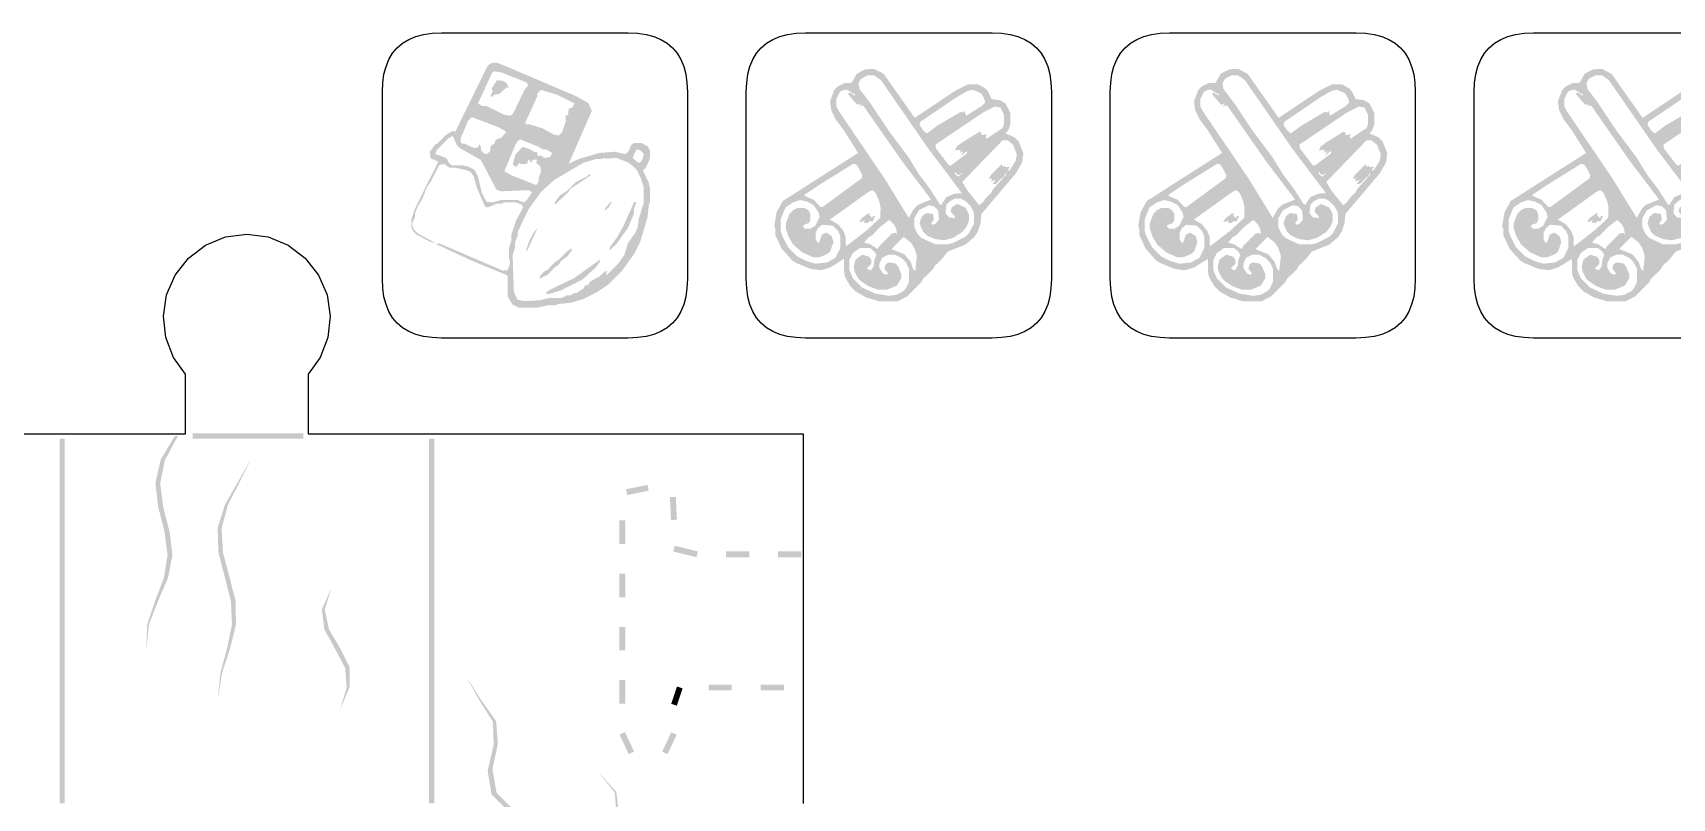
# Model space of a CAD drawing. Header units: millimetres. Extents: x 5 to 723, y 130 to 425.
# Drawn here: x 471.8 to 575.4, y 376.8 to 425.1 of the extents above; entities that cross this region are included whole.
import ezdxf

# ---------------------------------------------------------------- set-up
doc = ezdxf.new("R2010")
doc.units = ezdxf.units.MM
doc.layers.add('CUT', color=1, linetype='Continuous')
doc.layers.add('RASTER', color=7, linetype='Continuous')

msp = doc.modelspace()

# ---------------------------------------------------------------- hatches: boundary and pattern name
at = {"layer": 'RASTER'}
h = msp.add_hatch(color=7, dxfattribs=at)
h.paths.add_polyline_path([(500.791, 423.235), (501.081, 423.258), (501.863, 422.945), (506.085, 421.147), (506.89, 420.701), (507.101, 420.209), (505.639, 416.87), (506.241, 417.159), (507.57, 417.55), (508.587, 417.628), (509.212, 417.472), (509.392, 417.605), (509.58, 418.043), (509.76, 418.176), (510.229, 418.176), (510.643, 417.965), (510.776, 417.707), (510.776, 417.237), (510.698, 417.003), (510.487, 416.588), (510.331, 416.432), (510.698, 415.674), (510.776, 415.283), (510.776, 414.423), (510.698, 414.266), (510.62, 413.484), (510.151, 411.92), (509.783, 411.193), (509.001, 410.099), (508.141, 409.239), (507.437, 408.769), (506.554, 408.324), (505.772, 408.089), (504.99, 408.011), (504.834, 407.933), (504.365, 407.933), (503.583, 407.776), (502.488, 407.776), (502.074, 407.988), (501.784, 408.48), (501.784, 409.731), (501.73, 409.833), (499.517, 410.748), (497.273, 411.788), (497.406, 411.842), (497.64, 411.764), (501.472, 410.122), (501.761, 410.146), (501.863, 410.357), (501.941, 410.591), (501.863, 410.904), (501.863, 411.53), (502.019, 412.077), (502.019, 412.39), (502.332, 413.328), (502.723, 414.032), (502.723, 414.188), (502.668, 414.29), (502.332, 414.423), (501.55, 414.423), (501.393, 414.344), (501.081, 414.344), (500.533, 414.11), (500.353, 414.165), (499.83, 415.361), (499.65, 416.041), (499.462, 416.323), (499.204, 416.455), (498.5, 416.612), (498.109, 416.612), (497.797, 416.846), (497.46, 416.792), (496.96, 415.806), (496.679, 415.384), (496.389, 414.657), (496.076, 414.11), (495.92, 413.719), (495.92, 413.484), (495.764, 413.171), (495.764, 412.937), (495.897, 412.679), (496.131, 412.444), (497.226, 411.866), (496.937, 411.92), (496.053, 412.366), (495.818, 412.601), (495.686, 412.859), (495.686, 413.328), (495.92, 414.032), (497.406, 417.003), (496.913, 417.214), (496.858, 417.628), (497.195, 418.074), (497.351, 418.152), (497.851, 418.668), (498.289, 418.934), (498.477, 418.903), (500.432, 422.891), (500.588, 423.125)])
h.paths.add_polyline_path([(500.924, 422.711), (500.791, 422.609), (499.908, 420.678), (500.142, 420.521), (500.455, 420.521), (501.55, 419.974), (501.941, 419.896), (502.121, 420.029), (502.856, 421.561), (503.09, 421.827), (502.957, 422.007), (501.393, 422.632)], flags=0)
h.paths.add_polyline_path([(501.104, 422.14), (501.495, 422.109), (501.73, 421.952), (501.808, 421.718), (501.917, 421.639), (501.706, 421.694), (501.26, 421.28), (500.924, 421.225), (500.768, 421.069), (500.69, 421.147), (500.846, 421.46), (500.768, 421.616)], flags=0)
h.paths.add_polyline_path([(503.895, 421.538), (503.661, 421.303), (503.661, 421.147), (502.879, 419.427), (502.957, 419.349), (503.192, 419.349), (503.974, 419.114), (504.677, 418.723), (504.99, 418.645), (505.225, 418.879), (505.459, 419.583), (505.436, 419.919), (505.592, 419.919), (505.639, 420.342), (505.874, 420.42), (506.007, 420.678), (504.912, 421.225)], flags=0)
h.paths.add_polyline_path([(499.517, 419.818), (499.282, 419.583), (498.813, 418.488), (498.813, 418.254), (498.915, 418.121), (499.024, 418.152), (499.673, 417.863), (499.884, 417.886), (499.986, 418.097), (500.064, 418.019), (500.119, 417.683), (500.275, 417.527), (500.455, 417.472), (500.666, 417.652), (500.713, 417.996), (500.948, 418.152), (501.026, 418.387), (501.37, 418.512), (501.683, 418.856), (501.573, 418.981), (501.159, 419.192)], flags=0)
h.paths.add_polyline_path([(498.321, 418.621), (498.086, 418.512), (497.304, 417.73), (497.195, 417.495), (497.93, 417.214), (498.086, 416.901), (498.266, 416.768), (498.891, 416.768), (499.282, 416.69), (499.697, 416.479), (499.908, 416.065), (500.142, 415.048), (500.432, 414.477), (500.768, 414.423), (501.393, 414.579), (502.41, 414.579), (502.801, 414.423), (502.981, 414.555), (503.325, 415.072), (503.114, 415.204), (501.315, 415.126), (501.057, 415.259), (500.088, 417.104), (498.79, 417.839), (498.555, 418.074)], flags=0)
h.paths.add_polyline_path([(502.566, 418.41), (502.386, 418.277), (502.253, 418.019), (501.573, 416.401), (502.019, 416.143), (503.583, 415.517), (503.739, 415.752), (503.739, 415.986), (503.895, 416.377), (503.841, 416.714), (503.583, 416.925), (503.637, 417.136), (503.372, 417.136), (503.27, 416.925), (503.114, 417.159), (503.012, 416.87), (502.644, 416.846), (502.488, 416.925), (502.386, 416.714), (502.253, 416.69), (502.097, 416.846), (502.277, 417.448), (502.723, 417.941), (503.192, 417.785), (503.426, 417.628), (503.637, 417.605), (503.684, 417.339), (503.895, 417.394), (504.052, 417.237), (504.466, 417.292), (504.599, 417.55), (504.208, 417.785), (503.974, 417.785), (503.739, 417.941)], flags=0)
h.paths.add_polyline_path([(509.994, 417.785), (509.893, 417.73), (509.682, 417.237), (509.971, 416.979), (510.151, 416.925), (510.307, 417.159), (510.385, 417.472), (510.252, 417.652)], flags=0)
h.paths.add_polyline_path([(507.883, 417.237), (507.727, 417.159), (507.336, 417.159), (506.554, 416.925), (504.732, 415.853), (503.872, 415.072), (503.09, 413.977), (502.41, 412.546), (502.41, 412.311), (502.253, 411.92), (502.253, 411.608), (502.097, 411.06), (502.175, 408.793), (502.386, 408.3), (502.824, 408.191), (503.817, 408.246), (504.443, 408.402), (505.225, 408.402), (505.537, 408.558), (505.772, 408.558), (506.007, 408.715), (506.163, 408.715), (506.577, 409.004), (506.656, 409.16), (506.89, 409.239), (507, 409.442), (507.516, 409.708), (507.938, 410.067), (508.094, 410.099), (507.961, 409.888), (508.063, 409.864), (508.767, 410.568), (509.158, 411.115), (509.369, 411.842), (509.861, 412.523), (509.994, 412.859), (510.072, 413.406), (510.385, 414.423), (510.385, 415.361), (510.174, 416.01), (509.94, 416.479), (509.705, 416.714), (509.392, 416.948), (508.665, 417.237), (508.016, 417.183)], flags=0)
h.paths.add_polyline_path([(506.89, 416.197), (507.078, 416.166), (505.717, 415.259), (505.639, 415.103), (504.779, 414.29), (504.756, 414.423), (505.045, 414.837), (505.514, 415.15), (506.061, 415.697), (506.843, 416.088)], flags=0)
h.paths.add_polyline_path([(508.298, 414.477), (508.352, 414.423), (508.141, 414.086), (507.907, 413.899), (507.938, 414.055)], flags=0)
h.paths.add_polyline_path([(509.783, 414.477), (509.916, 414.423), (509.76, 414.032), (509.76, 413.719), (509.392, 412.835), (508.642, 411.788), (508.219, 411.397), (508.251, 411.631), (508.689, 412.21), (509.079, 412.913)], flags=0)
h.paths.add_polyline_path([(503.684, 412.835), (502.981, 411.318), (502.957, 411.451), (503.114, 411.92), (503.403, 412.491)], flags=0)
h.paths.add_polyline_path([(505.795, 411.506), (505.85, 411.451), (505.795, 411.35), (505.561, 411.037), (505.123, 410.693), (505.014, 410.49), (504.81, 410.38), (504.31, 409.864), (503.763, 409.598), (503.872, 409.833), (504.107, 410.067), (504.31, 410.177), (504.81, 410.693), (505.014, 410.802), (505.514, 411.318)], flags=0)
h.paths.add_polyline_path([(507.594, 410.802), (507.649, 410.748), (507.594, 410.646), (507.359, 410.333), (506.499, 409.551), (505.147, 408.871), (504.365, 408.636), (504.232, 408.66), (504.232, 408.769), (504.576, 408.973), (505.952, 409.629)], flags=0)
h = msp.add_hatch(color=7, dxfattribs=at)
h.paths.add_polyline_path([(524.388, 422.834), (524.937, 422.859), (525.536, 422.555), (527.504, 419.767), (530.08, 421.489), (530.843, 421.874), (531.499, 421.874), (531.933, 421.653), (532.097, 421.489), (532.376, 420.948), (532.893, 420.89), (533.246, 420.669), (533.549, 420.07), (533.549, 419.332), (533.41, 418.979), (533.246, 418.782), (533.82, 418.536), (534.066, 418.29), (534.369, 417.527), (534.287, 416.953), (533.902, 416.273), (531.72, 413.697), (531.663, 413.099), (531.499, 412.606), (531.277, 412.254), (530.703, 411.762), (529.588, 411.319), (529.227, 410.859), (528.767, 410.417), (528.653, 410.203), (528.029, 409.596), (527.915, 409.383), (527.012, 408.481), (526.414, 408.178), (525.265, 408.178), (524.445, 408.424), (523.764, 408.809), (523.436, 409.137), (523.133, 409.654), (523.051, 409.9), (523.026, 410.859), (522.149, 410.31), (521.575, 410.146), (520.918, 410.228), (519.992, 410.613), (519.746, 410.777), (519.089, 411.516), (518.704, 412.36), (518.704, 412.77), (518.622, 412.935), (518.786, 413.837), (519.171, 414.517), (523.928, 417.552), (522.993, 419.028), (522.534, 419.635), (522.231, 420.234), (522.149, 420.808), (522.419, 421.522), (522.616, 421.735), (523.051, 421.956), (523.518, 421.981), (523.846, 422.555)])
h.paths.add_polyline_path([(524.527, 422.448), (524.093, 422.227), (523.953, 421.956), (524.011, 421.604), (524.716, 420.669), (525.897, 418.897), (527.094, 417.306), (527.783, 416.191), (528.489, 415.256), (529.096, 414.304), (529.178, 414.271), (529.506, 414.763), (530.022, 414.985), (530.49, 415.01), (528.357, 417.831), (525.372, 422.145), (524.937, 422.448)], flags=0)
h.paths.add_polyline_path([(523.051, 421.546), (522.78, 421.407), (522.559, 420.972), (522.559, 420.48), (522.698, 420.209), (525.618, 415.912), (527.127, 413.451), (527.455, 414.025), (527.701, 414.271), (528.521, 414.599), (528.489, 414.681), (526.717, 417.011), (524.257, 420.537), (524.142, 420.505), (524.142, 420.62), (523.978, 420.423), (524.093, 420.702), (523.928, 420.587), (523.846, 420.62), (523.354, 421.194), (523.297, 421.3), (523.379, 421.382), (523.732, 421.161), (523.732, 421.243), (523.215, 421.546)], flags=0)
h.paths.add_polyline_path([(531.171, 421.546), (530.843, 421.464), (530.162, 421.079), (527.865, 419.52), (527.808, 419.332), (528.029, 418.979), (528.275, 418.782), (528.932, 419.274), (530.326, 420.095), (530.432, 420.152), (530.572, 420.095), (530.654, 420.209), (530.761, 419.906), (531.769, 420.537), (531.966, 420.751), (531.851, 421.079), (531.687, 421.325)], flags=0)
h.paths.add_polyline_path([(532.565, 420.48), (531.802, 420.095), (528.817, 418.077), (528.85, 417.831), (529.67, 416.765), (529.801, 416.765), (530.785, 417.503), (530.843, 417.609), (530.785, 417.667), (530.457, 417.388), (530.572, 417.667), (530.375, 417.552), (530.408, 417.749), (530.047, 417.716), (530.162, 417.962), (530.49, 418.208), (531.605, 418.897), (531.687, 418.864), (531.745, 418.676), (532.048, 418.733), (531.991, 418.512), (532.048, 418.454), (533.032, 419.11), (533.139, 419.332), (533.139, 419.988), (532.918, 420.423)], flags=0)
h.paths.add_polyline_path([(533.057, 418.348), (530.514, 415.723), (530.818, 415.206), (531.581, 414.247), (531.851, 414.468), (531.966, 414.681), (532.343, 415.042), (532.458, 415.256), (533.303, 416.215), (533.246, 416.273), (533.164, 416.109), (532.622, 415.584), (532.425, 415.584), (532.622, 415.863), (532.343, 415.748), (532.376, 415.945), (532.179, 415.912), (532.343, 416.191), (533, 416.847), (533.082, 416.65), (533.164, 416.765), (533.246, 416.65), (533.524, 416.683), (533.385, 416.461), (533.492, 416.437), (533.877, 417.035), (533.959, 417.445), (533.738, 418.044), (533.385, 418.348)], flags=0)
h.paths.add_polyline_path([(523.625, 416.871), (521.55, 415.584), (520.566, 414.928), (520.533, 414.846), (521.107, 414.599), (521.55, 414.14), (521.681, 414.14), (524.142, 415.945), (524.199, 416.133), (523.978, 416.568), (523.814, 416.814)], flags=0)
h.paths.add_polyline_path([(530.104, 416.379), (530.022, 416.297), (530.08, 416.191), (530.268, 416.051), (530.572, 416.322), (530.293, 416.158), (530.129, 416.24)], flags=0)
h.paths.add_polyline_path([(524.831, 415.206), (524.585, 415.092), (522.149, 413.345), (522.665, 413.041), (522.993, 412.631), (523.133, 412.278), (523.158, 411.647), (524.47, 412.664), (525.323, 413.451), (525.347, 414.083), (525.265, 414.493), (525.044, 415.01)], flags=0)
h.paths.add_polyline_path([(530.022, 414.657), (529.752, 414.517), (529.506, 414.271), (529.448, 413.755), (529.67, 413.484), (530.022, 413.427), (530.047, 413.533), (529.776, 413.837), (529.834, 414.107), (530.186, 414.329), (530.703, 414.107), (530.925, 413.673), (530.925, 413.263), (530.785, 412.91), (530.539, 412.582), (529.94, 412.196), (529.366, 412.032), (528.792, 412.114), (528.275, 412.336), (528.029, 412.582), (527.808, 413.099), (527.947, 413.533), (528.218, 413.755), (528.653, 413.697), (528.71, 413.345), (528.546, 413.099), (528.628, 413.017), (528.817, 413.074), (529.038, 413.345), (528.981, 413.943), (528.735, 414.189), (528.382, 414.247), (527.783, 413.943), (527.48, 413.427), (527.48, 412.852), (527.701, 412.418), (527.947, 412.172), (528.792, 411.786), (529.612, 411.786), (529.94, 411.868), (530.703, 412.254), (530.949, 412.5), (531.253, 413.099), (531.253, 413.755), (531.031, 414.189), (530.703, 414.517), (530.432, 414.657)], flags=0)
h.paths.add_polyline_path([(520.262, 414.575), (519.828, 414.435), (519.336, 414.107), (519.032, 413.345), (519.032, 412.688), (519.114, 412.36), (519.5, 411.598), (520.074, 411.024), (520.672, 410.72), (521.247, 410.556), (521.985, 410.638), (522.501, 410.941), (522.805, 411.54), (522.805, 412.278), (522.665, 412.631), (522.337, 412.959), (521.657, 413.017), (521.386, 412.795), (521.247, 412.524), (521.247, 412.114), (521.353, 411.893), (521.468, 411.893), (521.632, 412.385), (521.903, 412.524), (522.255, 412.303), (522.37, 411.926), (522.173, 411.352), (522.009, 411.188), (521.493, 410.966), (521.082, 410.966), (520.402, 411.27), (519.828, 411.762), (519.524, 412.278), (519.36, 412.77), (519.36, 413.099), (519.582, 413.697), (519.828, 413.943), (520.098, 414.083), (520.508, 414.083), (520.779, 413.943), (520.918, 413.673), (520.918, 413.345), (520.812, 413.123), (520.451, 412.992), (520.484, 412.828), (520.59, 412.77), (520.918, 412.77), (521.222, 412.959), (521.493, 413.509), (521.435, 413.779), (521.107, 414.271), (520.672, 414.493)], flags=0)
h.paths.add_polyline_path([(524.552, 413.73), (524.667, 413.73), (524.634, 413.615), (524.798, 413.451), (524.88, 413.566), (524.995, 413.566), (524.831, 413.205), (524.691, 413.263), (524.503, 413.123), (524.306, 413.123), (524.339, 413.32), (524.175, 413.205), (523.978, 413.205), (524.175, 413.451)], flags=0)
h.paths.add_polyline_path([(525.897, 413.32), (525.323, 412.877), (524.798, 412.336), (524.585, 412.221), (524.306, 411.893), (524.691, 411.786), (525.159, 411.483), (525.241, 411.647), (526.061, 412.467), (526.307, 412.5), (526.389, 412.385), (526.332, 412.77), (526.192, 413.041)], flags=0)
h.paths.add_polyline_path([(526.799, 412.254), (526.028, 411.483), (526.848, 411.155), (527.258, 410.663), (527.398, 410.228), (527.537, 410.089), (527.644, 411.048), (527.48, 411.54), (527.258, 411.893)], flags=0)
h.paths.add_polyline_path([(524.035, 411.54), (523.6, 411.237), (523.379, 410.802), (523.379, 410.146), (523.6, 409.629), (524.175, 409.055), (525.019, 408.67), (525.864, 408.53), (526.332, 408.588), (526.766, 408.809), (526.93, 408.973), (527.152, 409.408), (527.152, 410.228), (526.93, 410.663), (526.684, 410.909), (526.25, 411.13), (525.839, 411.13), (525.454, 410.941), (525.265, 410.556), (525.265, 410.31), (525.487, 409.957), (525.733, 409.842), (525.815, 409.957), (525.593, 410.228), (525.651, 410.499), (525.839, 410.638), (526.274, 410.581), (526.438, 410.417), (526.66, 409.9), (526.66, 409.654), (526.389, 409.186), (525.757, 408.916), (525.183, 408.916), (524.585, 409.137), (524.093, 409.465), (523.928, 409.629), (523.707, 410.064), (523.65, 410.367), (523.764, 410.827), (524.199, 411.13), (524.634, 410.991), (524.773, 410.802), (524.773, 410.556), (524.47, 410.253), (524.691, 410.146), (524.798, 410.203), (524.937, 410.474), (524.937, 410.72), (525.077, 411.106), (524.962, 411.319), (524.691, 411.54)], flags=0)
h = msp.add_hatch(color=7, dxfattribs=at)
h.paths.add_polyline_path([(547.388, 422.834), (547.937, 422.859), (548.536, 422.555), (550.504, 419.767), (553.08, 421.489), (553.843, 421.874), (554.499, 421.874), (554.933, 421.653), (555.097, 421.489), (555.376, 420.948), (555.893, 420.89), (556.246, 420.669), (556.549, 420.07), (556.549, 419.332), (556.41, 418.979), (556.246, 418.782), (556.82, 418.536), (557.066, 418.29), (557.369, 417.527), (557.287, 416.953), (556.902, 416.273), (554.72, 413.697), (554.663, 413.099), (554.499, 412.606), (554.277, 412.254), (553.703, 411.762), (552.588, 411.319), (552.227, 410.859), (551.767, 410.417), (551.653, 410.203), (551.029, 409.596), (550.915, 409.383), (550.012, 408.481), (549.414, 408.178), (548.265, 408.178), (547.445, 408.424), (546.764, 408.809), (546.436, 409.137), (546.133, 409.654), (546.051, 409.9), (546.026, 410.859), (545.149, 410.31), (544.575, 410.146), (543.918, 410.228), (542.992, 410.613), (542.746, 410.777), (542.089, 411.516), (541.704, 412.36), (541.704, 412.77), (541.622, 412.935), (541.786, 413.837), (542.171, 414.517), (546.928, 417.552), (545.993, 419.028), (545.534, 419.635), (545.231, 420.234), (545.149, 420.808), (545.419, 421.522), (545.616, 421.735), (546.051, 421.956), (546.518, 421.981), (546.846, 422.555)])
h.paths.add_polyline_path([(547.527, 422.448), (547.093, 422.227), (546.953, 421.956), (547.011, 421.604), (547.716, 420.669), (548.897, 418.897), (550.094, 417.306), (550.783, 416.191), (551.489, 415.256), (552.096, 414.304), (552.178, 414.271), (552.506, 414.763), (553.022, 414.985), (553.49, 415.01), (551.357, 417.831), (548.372, 422.145), (547.937, 422.448)], flags=0)
h.paths.add_polyline_path([(546.051, 421.546), (545.78, 421.407), (545.559, 420.972), (545.559, 420.48), (545.698, 420.209), (548.618, 415.912), (550.127, 413.451), (550.455, 414.025), (550.701, 414.271), (551.521, 414.599), (551.489, 414.681), (549.717, 417.011), (547.257, 420.537), (547.142, 420.505), (547.142, 420.62), (546.978, 420.423), (547.093, 420.702), (546.928, 420.587), (546.846, 420.62), (546.354, 421.194), (546.297, 421.3), (546.379, 421.382), (546.732, 421.161), (546.732, 421.243), (546.215, 421.546)], flags=0)
h.paths.add_polyline_path([(554.171, 421.546), (553.843, 421.464), (553.162, 421.079), (550.865, 419.52), (550.808, 419.332), (551.029, 418.979), (551.275, 418.782), (551.932, 419.274), (553.326, 420.095), (553.432, 420.152), (553.572, 420.095), (553.654, 420.209), (553.761, 419.906), (554.769, 420.537), (554.966, 420.751), (554.851, 421.079), (554.687, 421.325)], flags=0)
h.paths.add_polyline_path([(555.565, 420.48), (554.802, 420.095), (551.817, 418.077), (551.85, 417.831), (552.67, 416.765), (552.801, 416.765), (553.785, 417.503), (553.843, 417.609), (553.785, 417.667), (553.457, 417.388), (553.572, 417.667), (553.375, 417.552), (553.408, 417.749), (553.047, 417.716), (553.162, 417.962), (553.49, 418.208), (554.605, 418.897), (554.687, 418.864), (554.745, 418.676), (555.048, 418.733), (554.991, 418.512), (555.048, 418.454), (556.032, 419.11), (556.139, 419.332), (556.139, 419.988), (555.918, 420.423)], flags=0)
h.paths.add_polyline_path([(556.057, 418.348), (553.514, 415.723), (553.818, 415.206), (554.581, 414.247), (554.851, 414.468), (554.966, 414.681), (555.343, 415.042), (555.458, 415.256), (556.303, 416.215), (556.246, 416.273), (556.164, 416.109), (555.622, 415.584), (555.425, 415.584), (555.622, 415.863), (555.343, 415.748), (555.376, 415.945), (555.179, 415.912), (555.343, 416.191), (556, 416.847), (556.082, 416.65), (556.164, 416.765), (556.246, 416.65), (556.524, 416.683), (556.385, 416.461), (556.492, 416.437), (556.877, 417.035), (556.959, 417.445), (556.738, 418.044), (556.385, 418.348)], flags=0)
h.paths.add_polyline_path([(546.625, 416.871), (544.55, 415.584), (543.566, 414.928), (543.533, 414.846), (544.107, 414.599), (544.55, 414.14), (544.681, 414.14), (547.142, 415.945), (547.199, 416.133), (546.978, 416.568), (546.814, 416.814)], flags=0)
h.paths.add_polyline_path([(553.104, 416.379), (553.022, 416.297), (553.08, 416.191), (553.268, 416.051), (553.572, 416.322), (553.293, 416.158), (553.129, 416.24)], flags=0)
h.paths.add_polyline_path([(547.831, 415.206), (547.585, 415.092), (545.149, 413.345), (545.665, 413.041), (545.993, 412.631), (546.133, 412.278), (546.158, 411.647), (547.47, 412.664), (548.323, 413.451), (548.347, 414.083), (548.265, 414.493), (548.044, 415.01)], flags=0)
h.paths.add_polyline_path([(553.022, 414.657), (552.752, 414.517), (552.506, 414.271), (552.448, 413.755), (552.67, 413.484), (553.022, 413.427), (553.047, 413.533), (552.776, 413.837), (552.834, 414.107), (553.186, 414.329), (553.703, 414.107), (553.925, 413.673), (553.925, 413.263), (553.785, 412.91), (553.539, 412.582), (552.94, 412.196), (552.366, 412.032), (551.792, 412.114), (551.275, 412.336), (551.029, 412.582), (550.808, 413.099), (550.947, 413.533), (551.218, 413.755), (551.653, 413.697), (551.71, 413.345), (551.546, 413.099), (551.628, 413.017), (551.817, 413.074), (552.038, 413.345), (551.981, 413.943), (551.735, 414.189), (551.382, 414.247), (550.783, 413.943), (550.48, 413.427), (550.48, 412.852), (550.701, 412.418), (550.947, 412.172), (551.792, 411.786), (552.612, 411.786), (552.94, 411.868), (553.703, 412.254), (553.949, 412.5), (554.253, 413.099), (554.253, 413.755), (554.031, 414.189), (553.703, 414.517), (553.432, 414.657)], flags=0)
h.paths.add_polyline_path([(543.262, 414.575), (542.828, 414.435), (542.336, 414.107), (542.032, 413.345), (542.032, 412.688), (542.114, 412.36), (542.5, 411.598), (543.074, 411.024), (543.672, 410.72), (544.247, 410.556), (544.985, 410.638), (545.501, 410.941), (545.805, 411.54), (545.805, 412.278), (545.665, 412.631), (545.337, 412.959), (544.657, 413.017), (544.386, 412.795), (544.247, 412.524), (544.247, 412.114), (544.353, 411.893), (544.468, 411.893), (544.632, 412.385), (544.903, 412.524), (545.255, 412.303), (545.37, 411.926), (545.173, 411.352), (545.009, 411.188), (544.493, 410.966), (544.082, 410.966), (543.402, 411.27), (542.828, 411.762), (542.524, 412.278), (542.36, 412.77), (542.36, 413.099), (542.582, 413.697), (542.828, 413.943), (543.098, 414.083), (543.508, 414.083), (543.779, 413.943), (543.918, 413.673), (543.918, 413.345), (543.812, 413.123), (543.451, 412.992), (543.484, 412.828), (543.59, 412.77), (543.918, 412.77), (544.222, 412.959), (544.493, 413.509), (544.435, 413.779), (544.107, 414.271), (543.672, 414.493)], flags=0)
h.paths.add_polyline_path([(547.552, 413.73), (547.667, 413.73), (547.634, 413.615), (547.798, 413.451), (547.88, 413.566), (547.995, 413.566), (547.831, 413.205), (547.691, 413.263), (547.503, 413.123), (547.306, 413.123), (547.339, 413.32), (547.175, 413.205), (546.978, 413.205), (547.175, 413.451)], flags=0)
h.paths.add_polyline_path([(548.897, 413.32), (548.323, 412.877), (547.798, 412.336), (547.585, 412.221), (547.306, 411.893), (547.691, 411.786), (548.159, 411.483), (548.241, 411.647), (549.061, 412.467), (549.307, 412.5), (549.389, 412.385), (549.332, 412.77), (549.192, 413.041)], flags=0)
h.paths.add_polyline_path([(549.799, 412.254), (549.028, 411.483), (549.848, 411.155), (550.258, 410.663), (550.398, 410.228), (550.537, 410.089), (550.644, 411.048), (550.48, 411.54), (550.258, 411.893)], flags=0)
h.paths.add_polyline_path([(547.035, 411.54), (546.6, 411.237), (546.379, 410.802), (546.379, 410.146), (546.6, 409.629), (547.175, 409.055), (548.019, 408.67), (548.864, 408.53), (549.332, 408.588), (549.766, 408.809), (549.93, 408.973), (550.152, 409.408), (550.152, 410.228), (549.93, 410.663), (549.684, 410.909), (549.25, 411.13), (548.839, 411.13), (548.454, 410.941), (548.265, 410.556), (548.265, 410.31), (548.487, 409.957), (548.733, 409.842), (548.815, 409.957), (548.593, 410.228), (548.651, 410.499), (548.839, 410.638), (549.274, 410.581), (549.438, 410.417), (549.66, 409.9), (549.66, 409.654), (549.389, 409.186), (548.757, 408.916), (548.183, 408.916), (547.585, 409.137), (547.093, 409.465), (546.928, 409.629), (546.707, 410.064), (546.65, 410.367), (546.764, 410.827), (547.199, 411.13), (547.634, 410.991), (547.773, 410.802), (547.773, 410.556), (547.47, 410.253), (547.691, 410.146), (547.798, 410.203), (547.937, 410.474), (547.937, 410.72), (548.077, 411.106), (547.962, 411.319), (547.691, 411.54)], flags=0)
h = msp.add_hatch(color=7, dxfattribs=at)
h.paths.add_polyline_path([(570.388, 422.834), (570.937, 422.859), (571.536, 422.555), (573.504, 419.767), (576.08, 421.489), (576.843, 421.874), (577.499, 421.874), (577.933, 421.653), (578.097, 421.489), (578.376, 420.948), (578.893, 420.89), (579.246, 420.669), (579.549, 420.07), (579.549, 419.332), (579.41, 418.979), (579.246, 418.782), (579.82, 418.536), (580.066, 418.29), (580.369, 417.527), (580.287, 416.953), (579.902, 416.273), (577.72, 413.697), (577.663, 413.099), (577.499, 412.606), (577.277, 412.254), (576.703, 411.762), (575.588, 411.319), (575.227, 410.859), (574.767, 410.417), (574.653, 410.203), (574.029, 409.596), (573.915, 409.383), (573.012, 408.481), (572.414, 408.178), (571.265, 408.178), (570.445, 408.424), (569.764, 408.809), (569.436, 409.137), (569.133, 409.654), (569.051, 409.9), (569.026, 410.859), (568.149, 410.31), (567.575, 410.146), (566.918, 410.228), (565.992, 410.613), (565.746, 410.777), (565.089, 411.516), (564.704, 412.36), (564.704, 412.77), (564.622, 412.935), (564.786, 413.837), (565.171, 414.517), (569.928, 417.552), (568.993, 419.028), (568.534, 419.635), (568.231, 420.234), (568.149, 420.808), (568.419, 421.522), (568.616, 421.735), (569.051, 421.956), (569.518, 421.981), (569.846, 422.555)])
h.paths.add_polyline_path([(570.527, 422.448), (570.093, 422.227), (569.953, 421.956), (570.011, 421.604), (570.716, 420.669), (571.897, 418.897), (573.094, 417.306), (573.783, 416.191), (574.489, 415.256), (575.096, 414.304), (575.178, 414.271), (575.506, 414.763), (576.022, 414.985), (576.49, 415.01), (574.357, 417.831), (571.372, 422.145), (570.937, 422.448)], flags=0)
h.paths.add_polyline_path([(569.051, 421.546), (568.78, 421.407), (568.559, 420.972), (568.559, 420.48), (568.698, 420.209), (571.618, 415.912), (573.127, 413.451), (573.455, 414.025), (573.701, 414.271), (574.521, 414.599), (574.489, 414.681), (572.717, 417.011), (570.257, 420.537), (570.142, 420.505), (570.142, 420.62), (569.978, 420.423), (570.093, 420.702), (569.928, 420.587), (569.846, 420.62), (569.354, 421.194), (569.297, 421.3), (569.379, 421.382), (569.732, 421.161), (569.732, 421.243), (569.215, 421.546)], flags=0)
h.paths.add_polyline_path([(577.171, 421.546), (576.843, 421.464), (576.162, 421.079), (573.865, 419.52), (573.808, 419.332), (574.029, 418.979), (574.275, 418.782), (574.932, 419.274), (576.326, 420.095), (576.432, 420.152), (576.572, 420.095), (576.654, 420.209), (576.761, 419.906), (577.769, 420.537), (577.966, 420.751), (577.851, 421.079), (577.687, 421.325)], flags=0)
h.paths.add_polyline_path([(578.565, 420.48), (577.802, 420.095), (574.817, 418.077), (574.85, 417.831), (575.67, 416.765), (575.801, 416.765), (576.785, 417.503), (576.843, 417.609), (576.785, 417.667), (576.457, 417.388), (576.572, 417.667), (576.375, 417.552), (576.408, 417.749), (576.047, 417.716), (576.162, 417.962), (576.49, 418.208), (577.605, 418.897), (577.687, 418.864), (577.745, 418.676), (578.048, 418.733), (577.991, 418.512), (578.048, 418.454), (579.032, 419.11), (579.139, 419.332), (579.139, 419.988), (578.918, 420.423)], flags=0)
h.paths.add_polyline_path([(579.057, 418.348), (576.514, 415.723), (576.818, 415.206), (577.581, 414.247), (577.851, 414.468), (577.966, 414.681), (578.343, 415.042), (578.458, 415.256), (579.303, 416.215), (579.246, 416.273), (579.164, 416.109), (578.622, 415.584), (578.425, 415.584), (578.622, 415.863), (578.343, 415.748), (578.376, 415.945), (578.179, 415.912), (578.343, 416.191), (579, 416.847), (579.082, 416.65), (579.164, 416.765), (579.246, 416.65), (579.524, 416.683), (579.385, 416.461), (579.492, 416.437), (579.877, 417.035), (579.959, 417.445), (579.738, 418.044), (579.385, 418.348)], flags=0)
h.paths.add_polyline_path([(569.625, 416.871), (567.55, 415.584), (566.566, 414.928), (566.533, 414.846), (567.107, 414.599), (567.55, 414.14), (567.681, 414.14), (570.142, 415.945), (570.199, 416.133), (569.978, 416.568), (569.814, 416.814)], flags=0)
h.paths.add_polyline_path([(576.104, 416.379), (576.022, 416.297), (576.08, 416.191), (576.268, 416.051), (576.572, 416.322), (576.293, 416.158), (576.129, 416.24)], flags=0)
h.paths.add_polyline_path([(570.831, 415.206), (570.585, 415.092), (568.149, 413.345), (568.665, 413.041), (568.993, 412.631), (569.133, 412.278), (569.158, 411.647), (570.47, 412.664), (571.323, 413.451), (571.347, 414.083), (571.265, 414.493), (571.044, 415.01)], flags=0)
h.paths.add_polyline_path([(576.022, 414.657), (575.752, 414.517), (575.506, 414.271), (575.448, 413.755), (575.67, 413.484), (576.022, 413.427), (576.047, 413.533), (575.776, 413.837), (575.834, 414.107), (576.186, 414.329), (576.703, 414.107), (576.925, 413.673), (576.925, 413.263), (576.785, 412.91), (576.539, 412.582), (575.94, 412.196), (575.366, 412.032), (574.792, 412.114), (574.275, 412.336), (574.029, 412.582), (573.808, 413.099), (573.947, 413.533), (574.218, 413.755), (574.653, 413.697), (574.71, 413.345), (574.546, 413.099), (574.628, 413.017), (574.817, 413.074), (575.038, 413.345), (574.981, 413.943), (574.735, 414.189), (574.382, 414.247), (573.783, 413.943), (573.48, 413.427), (573.48, 412.852), (573.701, 412.418), (573.947, 412.172), (574.792, 411.786), (575.612, 411.786), (575.94, 411.868), (576.703, 412.254), (576.949, 412.5), (577.253, 413.099), (577.253, 413.755), (577.031, 414.189), (576.703, 414.517), (576.432, 414.657)], flags=0)
h.paths.add_polyline_path([(566.262, 414.575), (565.828, 414.435), (565.336, 414.107), (565.032, 413.345), (565.032, 412.688), (565.114, 412.36), (565.5, 411.598), (566.074, 411.024), (566.672, 410.72), (567.247, 410.556), (567.985, 410.638), (568.501, 410.941), (568.805, 411.54), (568.805, 412.278), (568.665, 412.631), (568.337, 412.959), (567.657, 413.017), (567.386, 412.795), (567.247, 412.524), (567.247, 412.114), (567.353, 411.893), (567.468, 411.893), (567.632, 412.385), (567.903, 412.524), (568.255, 412.303), (568.37, 411.926), (568.173, 411.352), (568.009, 411.188), (567.493, 410.966), (567.082, 410.966), (566.402, 411.27), (565.828, 411.762), (565.524, 412.278), (565.36, 412.77), (565.36, 413.099), (565.582, 413.697), (565.828, 413.943), (566.098, 414.083), (566.508, 414.083), (566.779, 413.943), (566.918, 413.673), (566.918, 413.345), (566.812, 413.123), (566.451, 412.992), (566.484, 412.828), (566.59, 412.77), (566.918, 412.77), (567.222, 412.959), (567.493, 413.509), (567.435, 413.779), (567.107, 414.271), (566.672, 414.493)], flags=0)
h.paths.add_polyline_path([(570.552, 413.73), (570.667, 413.73), (570.634, 413.615), (570.798, 413.451), (570.88, 413.566), (570.995, 413.566), (570.831, 413.205), (570.691, 413.263), (570.503, 413.123), (570.306, 413.123), (570.339, 413.32), (570.175, 413.205), (569.978, 413.205), (570.175, 413.451)], flags=0)
h.paths.add_polyline_path([(571.897, 413.32), (571.323, 412.877), (570.798, 412.336), (570.585, 412.221), (570.306, 411.893), (570.691, 411.786), (571.159, 411.483), (571.241, 411.647), (572.061, 412.467), (572.307, 412.5), (572.389, 412.385), (572.332, 412.77), (572.192, 413.041)], flags=0)
h.paths.add_polyline_path([(572.799, 412.254), (572.028, 411.483), (572.848, 411.155), (573.258, 410.663), (573.398, 410.228), (573.537, 410.089), (573.644, 411.048), (573.48, 411.54), (573.258, 411.893)], flags=0)
h.paths.add_polyline_path([(570.035, 411.54), (569.6, 411.237), (569.379, 410.802), (569.379, 410.146), (569.6, 409.629), (570.175, 409.055), (571.019, 408.67), (571.864, 408.53), (572.332, 408.588), (572.766, 408.809), (572.93, 408.973), (573.152, 409.408), (573.152, 410.228), (572.93, 410.663), (572.684, 410.909), (572.25, 411.13), (571.839, 411.13), (571.454, 410.941), (571.265, 410.556), (571.265, 410.31), (571.487, 409.957), (571.733, 409.842), (571.815, 409.957), (571.593, 410.228), (571.651, 410.499), (571.839, 410.638), (572.274, 410.581), (572.438, 410.417), (572.66, 409.9), (572.66, 409.654), (572.389, 409.186), (571.757, 408.916), (571.183, 408.916), (570.585, 409.137), (570.093, 409.465), (569.928, 409.629), (569.707, 410.064), (569.65, 410.367), (569.764, 410.827), (570.199, 411.13), (570.634, 410.991), (570.773, 410.802), (570.773, 410.556), (570.47, 410.253), (570.691, 410.146), (570.798, 410.203), (570.937, 410.474), (570.937, 410.72), (571.077, 411.106), (570.962, 411.319), (570.691, 411.54)], flags=0)
for points in [[(473.462, 399.512), (473.788, 399.512), (473.788, 376.488), (473.462, 376.488)], [(478.943, 386.297), (479.007, 387.79), (479.503, 389.268), (480.057, 390.717), (480.29, 392.166), (480.091, 393.655), (479.697, 395.191), (479.522, 396.725), (479.857, 398.183), (480.66, 399.534), (480.762, 399.675), (480.964, 399.675), (480.845, 399.492), (480.11, 398.134), (479.824, 396.674), (480.025, 395.146), (480.421, 393.619), (480.596, 392.141), (480.314, 390.704), (479.692, 389.263), (479.115, 387.79), (478.962, 386.297)], [(481.868, 399.838), (488.873, 399.838), (488.873, 399.512), (481.868, 399.512)], [(496.812, 399.512), (497.138, 399.512), (497.138, 376.488), (496.812, 376.488)], [(483.471, 383.181), (483.63, 384.723), (484.051, 386.258), (484.359, 387.763), (484.295, 389.258), (483.903, 390.778), (483.501, 392.329), (483.454, 393.871), (483.916, 395.35), (484.722, 396.751), (485.502, 398.122), (485.521, 398.118), (484.827, 396.731), (484.102, 395.322), (483.703, 393.841), (483.792, 392.303), (484.209, 390.76), (484.587, 389.25), (484.611, 387.764), (484.239, 386.265), (483.737, 384.731), (483.49, 383.183)], [(509.334, 395.949), (510.695, 396.223), (510.621, 396.589), (509.26, 396.316)], [(512.035, 395.82), (512.106, 394.373), (512.479, 394.391), (512.408, 395.839)], [(509.21, 392.857), (509.21, 394.351), (508.837, 394.351), (508.837, 392.857)], [(512.248, 392.385), (513.709, 392.022), (513.8, 392.384), (512.338, 392.748)], [(515.582, 392.016), (517.044, 392.016), (517.044, 392.39), (515.582, 392.39)], [(518.871, 392.016), (520.333, 392.016), (520.333, 392.39), (518.871, 392.39)], [(509.21, 389.494), (509.21, 390.989), (508.837, 390.989), (508.837, 389.494)], [(491.223, 382.505), (491.61, 383.796), (491.514, 385.02), (490.884, 386.222), (490.198, 387.457), (490.042, 388.725), (490.592, 389.969), (490.611, 389.968), (490.219, 388.721), (490.491, 387.461), (491.22, 386.236), (491.807, 385.042), (491.786, 383.814), (491.241, 382.507)], [(509.21, 386.132), (509.21, 387.626), (508.837, 387.626), (508.837, 386.132)], [(504.155, 370.429), (503.491, 371.762), (503.439, 373.398), (503.045, 374.81), (501.9, 375.898), (500.763, 377.051), (500.514, 378.537), (500.896, 380.164), (500.849, 381.632), (500.012, 382.953), (499.248, 384.339), (499.267, 384.341), (500.127, 382.971), (501.05, 381.673), (501.163, 380.231), (500.821, 378.629), (501.079, 377.162), (502.197, 376.018), (503.295, 374.924), (503.621, 373.492), (503.592, 371.819), (504.171, 370.439)], [(509.21, 382.77), (509.21, 384.264), (508.837, 384.264), (508.837, 382.77)], [(512.481, 383.856), (512.115, 382.767), (512.47, 382.648), (512.835, 383.738)], [(515.947, 383.984), (514.485, 383.984), (514.485, 383.61), (515.947, 383.61)], [(519.237, 383.984), (517.775, 383.984), (517.775, 383.61), (519.237, 383.61)], [(509.769, 379.744), (509.193, 380.981), (508.854, 380.823), (509.431, 379.586)], [(512.124, 380.971), (511.547, 379.745), (511.885, 379.586), (512.462, 380.812)], [(520.325, 364.811), (520.224, 364.854), (518.503, 364.762), (516.701, 364.738), (515.329, 365.482), (514.584, 367.021), (514.103, 368.728), (513.263, 369.946), (511.783, 370.578), (510.056, 371.119), (508.825, 372.139), (508.484, 373.756), (508.667, 375.582), (508.55, 377.146), (507.626, 378.322), (507.643, 378.329), (508.649, 377.191), (508.838, 375.674), (508.716, 373.896), (509.102, 372.329), (510.36, 371.353), (512.096, 370.848), (513.568, 370.24), (514.385, 369.031), (514.829, 367.316), (515.528, 365.752), (516.85, 364.964), (518.6, 364.93), (520.273, 364.951), (520.325, 364.925)]]:
    msp.add_hatch(color=7, dxfattribs=at).paths.add_polyline_path(points)

# ---------------------------------------------------------------- linework, layer by layer
at = {"layer": 'CUT'}
for points in [[(493.863, 421.403), (493.888, 421.988), (493.965, 422.528), (494.094, 423.019), (494.277, 423.462), (494.513, 423.855), (494.802, 424.198), (495.145, 424.487), (495.538, 424.723), (495.981, 424.906), (496.472, 425.035), (497.012, 425.112), (497.597, 425.138), (509.404, 425.138), (509.988, 425.112), (510.528, 425.035), (511.019, 424.906), (511.462, 424.723), (511.856, 424.487), (512.198, 424.198), (512.488, 423.855), (512.724, 423.462), (512.906, 423.019), (513.035, 422.528), (513.112, 421.988), (513.138, 421.403), (513.138, 409.596), (513.112, 409.012), (513.035, 408.472), (512.906, 407.981), (512.724, 407.538), (512.488, 407.144), (512.198, 406.802), (511.856, 406.512), (511.462, 406.276), (511.019, 406.094), (510.528, 405.965), (509.988, 405.888), (509.404, 405.862), (497.597, 405.862), (497.012, 405.888), (496.472, 405.965), (495.981, 406.094), (495.538, 406.276), (495.145, 406.512), (494.802, 406.802), (494.513, 407.144), (494.277, 407.538), (494.094, 407.981), (493.965, 408.472), (493.888, 409.012), (493.863, 409.596)], [(516.862, 421.403), (516.888, 421.988), (516.965, 422.528), (517.094, 423.019), (517.277, 423.462), (517.513, 423.855), (517.802, 424.198), (518.145, 424.487), (518.538, 424.723), (518.981, 424.906), (519.472, 425.035), (520.012, 425.112), (520.597, 425.138), (532.404, 425.138), (532.988, 425.112), (533.528, 425.035), (534.019, 424.906), (534.462, 424.723), (534.856, 424.487), (535.198, 424.198), (535.488, 423.855), (535.724, 423.462), (535.906, 423.019), (536.035, 422.528), (536.112, 421.988), (536.138, 421.403), (536.138, 409.596), (536.112, 409.012), (536.035, 408.472), (535.906, 407.981), (535.724, 407.538), (535.488, 407.144), (535.198, 406.802), (534.856, 406.512), (534.462, 406.276), (534.019, 406.094), (533.528, 405.965), (532.988, 405.888), (532.404, 405.862), (520.597, 405.862), (520.012, 405.888), (519.472, 405.965), (518.981, 406.094), (518.538, 406.276), (518.145, 406.512), (517.802, 406.802), (517.513, 407.144), (517.277, 407.538), (517.094, 407.981), (516.965, 408.472), (516.888, 409.012), (516.862, 409.596)], [(539.863, 421.403), (539.888, 421.988), (539.965, 422.528), (540.094, 423.019), (540.277, 423.462), (540.513, 423.855), (540.802, 424.198), (541.145, 424.487), (541.538, 424.723), (541.981, 424.906), (542.472, 425.035), (543.012, 425.112), (543.597, 425.138), (555.404, 425.138), (555.988, 425.112), (556.528, 425.035), (557.019, 424.906), (557.462, 424.723), (557.856, 424.487), (558.198, 424.198), (558.488, 423.855), (558.724, 423.462), (558.906, 423.019), (559.035, 422.528), (559.112, 421.988), (559.138, 421.403), (559.138, 409.596), (559.112, 409.012), (559.035, 408.472), (558.906, 407.981), (558.724, 407.538), (558.488, 407.144), (558.198, 406.802), (557.856, 406.512), (557.462, 406.276), (557.019, 406.094), (556.528, 405.965), (555.988, 405.888), (555.404, 405.862), (543.597, 405.862), (543.012, 405.888), (542.472, 405.965), (541.981, 406.094), (541.538, 406.276), (541.145, 406.512), (540.802, 406.802), (540.513, 407.144), (540.277, 407.538), (540.094, 407.981), (539.965, 408.472), (539.888, 409.012), (539.863, 409.596)]]:
    msp.add_lwpolyline(points, close=True, dxfattribs=at)
for points in [[(578.404, 405.862), (566.597, 405.862), (566.012, 405.888), (565.472, 405.965), (564.981, 406.094), (564.538, 406.276), (564.145, 406.512), (563.802, 406.802), (563.513, 407.144), (563.277, 407.538), (563.094, 407.981), (562.965, 408.472), (562.888, 409.012), (562.863, 409.596), (562.863, 421.403), (562.888, 421.988), (562.965, 422.528), (563.094, 423.019), (563.277, 423.462), (563.513, 423.855), (563.802, 424.198), (564.145, 424.487), (564.538, 424.723), (564.981, 424.906), (565.472, 425.035), (566.012, 425.112), (566.597, 425.138), (578.404, 425.138)], [(442.245, 399.813), (481.427, 399.813), (481.427, 403.577), (480.665, 404.628), (480.175, 405.897), (480.025, 407.249), (480.227, 408.594), (480.765, 409.843), (481.606, 410.913), (482.692, 411.733), (483.951, 412.247), (485.3, 412.423), (486.649, 412.247), (487.908, 411.733), (488.994, 410.913), (489.835, 409.843), (490.373, 408.594), (490.575, 407.249), (490.425, 405.897), (489.935, 404.628), (489.174, 403.577), (489.174, 399.813), (520.463, 399.813), (520.463, 376.463)]]:
    msp.add_lwpolyline(points, dxfattribs=at)

doc.saveas('drawing.dxf')
